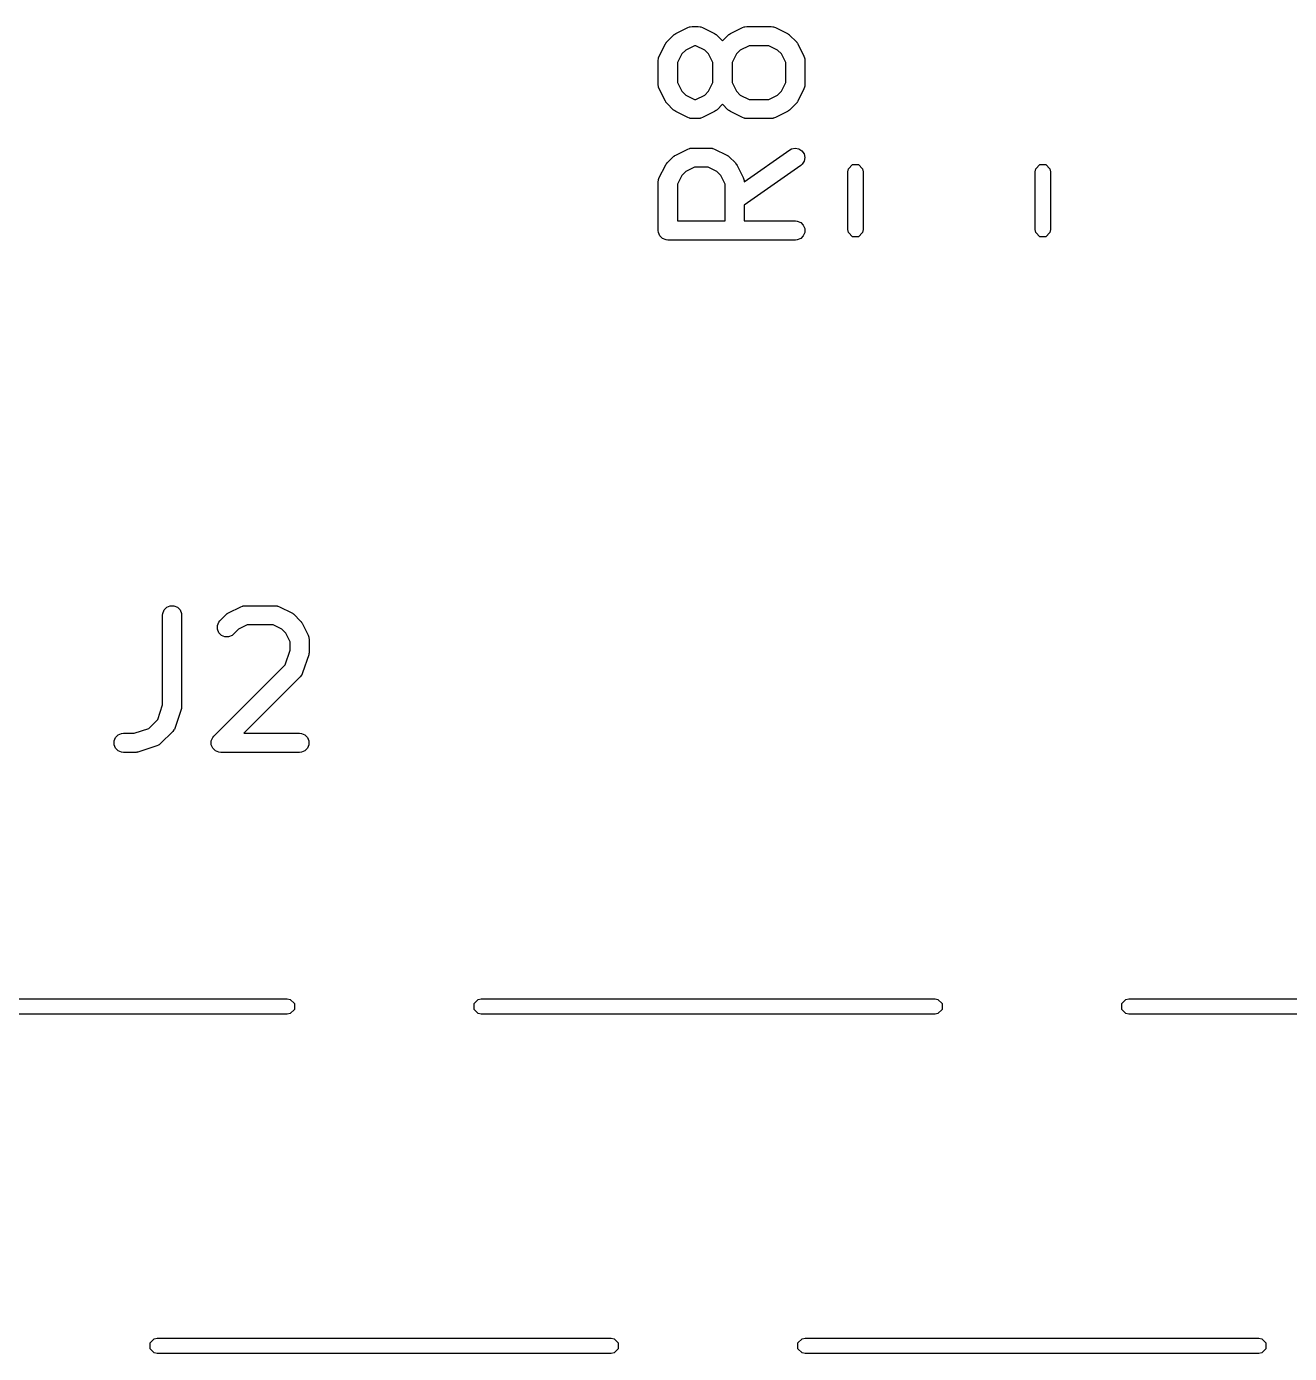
# Model space of a CAD drawing. Header units: millimetres. Extents: x 112.3 to 187.7, y -128.1 to -63.8.
# Drawn here: x 144.52 to 154.43, y -90.94 to -80.54 of the extents above; entities that cross this region are included whole.
import ezdxf

# ---------------------------------------------------------------- set-up
doc = ezdxf.new("R2010")
doc.units = ezdxf.units.MM
doc.layers.add('F.Silkscreen', color=41, linetype='CONTINUOUS', true_color=0xf2eda1)

msp = doc.modelspace()

# ---------------------------------------------------------------- linework, layer by layer
at = {"layer": 'F.Silkscreen', "linetype": 'CONTINUOUS'}
for p, q in [((149.549405, -80.65649), (149.597024, -80.608871)), ((149.597024, -80.608871), (149.602773, -80.604152)), ((149.602773, -80.604152), (149.604073, -80.602654)), ((149.604073, -80.602654), (149.606332, -80.601232)), ((149.606332, -80.601232), (149.608389, -80.599544)), ((149.608389, -80.599544), (149.610216, -80.598786)), ((149.610216, -80.598786), (149.616516, -80.594822)), ((149.616516, -80.594822), (149.711754, -80.547203)), ((149.711754, -80.547203), (149.725485, -80.541948)), ((149.725485, -80.541948), (149.728174, -80.541756)), ((149.728174, -80.541756), (149.730663, -80.540726)), ((149.730663, -80.540726), (149.745295, -80.539285)), ((149.745295, -80.539285), (149.792914, -80.539285)), ((149.792914, -80.539285), (149.807546, -80.540726)), ((149.807546, -80.540726), (149.810035, -80.541757)), ((149.810035, -80.541757), (149.812723, -80.541948)), ((149.812723, -80.541948), (149.826455, -80.547203)), ((149.826455, -80.547203), (149.921693, -80.594822)), ((149.921693, -80.594822), (149.927992, -80.598786)), ((149.927992, -80.598786), (149.92982, -80.599544)), ((149.92982, -80.599544), (149.931876, -80.601232)), ((149.931876, -80.601232), (149.934136, -80.602654)), ((149.934136, -80.602654), (149.935435, -80.604152)), ((149.935435, -80.604152), (149.941185, -80.608871)), ((149.941185, -80.608871), (149.98339, -80.651076)), ((149.98339, -80.651076), (150.025595, -80.608871)), ((150.025595, -80.608871), (150.031344, -80.604152)), ((150.031344, -80.604152), (150.032644, -80.602654)), ((150.032644, -80.602654), (150.034903, -80.601232)), ((150.034903, -80.601232), (150.03696, -80.599544)), ((150.03696, -80.599544), (150.038787, -80.598786)), ((150.038787, -80.598786), (150.045087, -80.594822)), ((150.045087, -80.594822), (150.140325, -80.547203)), ((150.140325, -80.547203), (150.154056, -80.541948)), ((150.154056, -80.541948), (150.156745, -80.541756)), ((150.156745, -80.541756), (150.159234, -80.540726)), ((150.159234, -80.540726), (150.173866, -80.539285)), ((150.173866, -80.539285), (150.364342, -80.539285)), ((150.364342, -80.539285), (150.378974, -80.540726)), ((150.378974, -80.540726), (150.381463, -80.541757)), ((150.381463, -80.541757), (150.384151, -80.541948)), ((150.384151, -80.541948), (150.397883, -80.547203)), ((150.397883, -80.547203), (150.493121, -80.594822)), ((150.493121, -80.594822), (150.499417, -80.598785)), ((150.499417, -80.598785), (150.501247, -80.599543)), ((150.501247, -80.599543), (150.503305, -80.601232)), ((150.503305, -80.601232), (150.505564, -80.602654)), ((150.505564, -80.602654), (150.506863, -80.604152)), ((150.506863, -80.604152), (150.512612, -80.60887)), ((150.512612, -80.60887), (150.560232, -80.656489)), ((149.487737, -80.77122), (149.535356, -80.675982)), ((149.535356, -80.675982), (149.53932, -80.669682)), ((149.53932, -80.669682), (149.540078, -80.667855)), ((149.540078, -80.667855), (149.541766, -80.665798)), ((149.541766, -80.665798), (149.543188, -80.663539)), ((149.543188, -80.663539), (149.544686, -80.662239)), ((149.544686, -80.662239), (149.549405, -80.65649)), ((149.763, -80.689285), (149.694484, -80.723543)), ((149.775209, -80.689285), (149.763, -80.689285)), ((149.843725, -80.723543), (149.775209, -80.689285)), ((150.191571, -80.689285), (150.123055, -80.723543)), ((150.346637, -80.689285), (150.191571, -80.689285)), ((150.415153, -80.723543), (150.346637, -80.689285)), ((150.560232, -80.656489), (150.56495, -80.662238)), ((150.56495, -80.662238), (150.56645, -80.663539)), ((150.56645, -80.663539), (150.567872, -80.665798)), ((150.567872, -80.665798), (150.56956, -80.667855)), ((150.56956, -80.667855), (150.570317, -80.669682)), ((150.570317, -80.669682), (150.574282, -80.675982)), ((150.574282, -80.675982), (150.621901, -80.77122)), ((149.479819, -80.804761), (149.48126, -80.790129)), ((149.479819, -80.995237), (149.479819, -80.804761)), ((149.48126, -80.790129), (149.482291, -80.787639)), ((149.482291, -80.787639), (149.482482, -80.784952)), ((149.482482, -80.784952), (149.487737, -80.77122)), ((149.664077, -80.75395), (149.629819, -80.822466)), ((149.629819, -80.822466), (149.629819, -80.977532)), ((149.694484, -80.723543), (149.664077, -80.75395)), ((149.874132, -80.75395), (149.843725, -80.723543)), ((149.90839, -80.822466), (149.874132, -80.75395)), ((149.90839, -80.977532), (149.90839, -80.822466)), ((150.092648, -80.75395), (150.05839, -80.822466)), ((150.05839, -80.822466), (150.05839, -80.977532)), ((150.123055, -80.723543), (150.092648, -80.75395)), ((150.445561, -80.75395), (150.415153, -80.723543)), ((150.479819, -80.822466), (150.445561, -80.75395)), ((150.479819, -80.977532), (150.479819, -80.822466)), ((150.621901, -80.77122), (150.627156, -80.784951)), ((150.627156, -80.784951), (150.627347, -80.78764)), ((150.627347, -80.78764), (150.628378, -80.790129)), ((150.628378, -80.790129), (150.629819, -80.804761)), ((150.629819, -80.804761), (150.629819, -80.995237)), ((149.48126, -81.009869), (149.479819, -80.995237)), ((149.482291, -81.012358), (149.48126, -81.009869)), ((149.482482, -81.015046), (149.482291, -81.012358)), ((149.487737, -81.028778), (149.482482, -81.015046)), ((149.535356, -81.124016), (149.487737, -81.028778)), ((149.629819, -80.977532), (149.664077, -81.046048)), ((149.874132, -81.046048), (149.90839, -80.977532)), ((150.05839, -80.977532), (150.092648, -81.046048)), ((150.445561, -81.046047), (150.479819, -80.977532)), ((150.621901, -81.028778), (150.574282, -81.124016)), ((150.627156, -81.015047), (150.621901, -81.028778)), ((150.627347, -81.012357), (150.627156, -81.015047)), ((150.628378, -81.009869), (150.627347, -81.012357)), ((150.629819, -80.995237), (150.628378, -81.009869)), ((149.53932, -81.130315), (149.535356, -81.124016)), ((149.540078, -81.132143), (149.53932, -81.130315)), ((149.541766, -81.134199), (149.540078, -81.132143)), ((149.543188, -81.136459), (149.541766, -81.134199)), ((149.544686, -81.137758), (149.543188, -81.136459)), ((149.549405, -81.143508), (149.544686, -81.137758)), ((149.664077, -81.046048), (149.694484, -81.076455)), ((149.694484, -81.076455), (149.763, -81.110713)), ((149.763, -81.110713), (149.775209, -81.110713)), ((149.775209, -81.110713), (149.843725, -81.076455)), ((149.843725, -81.076455), (149.874132, -81.046048)), ((150.092648, -81.046048), (150.123055, -81.076455)), ((150.123055, -81.076455), (150.191571, -81.110713)), ((150.191571, -81.110713), (150.346637, -81.110713)), ((150.346637, -81.110713), (150.415153, -81.076454)), ((150.415153, -81.076454), (150.445561, -81.046047)), ((150.56495, -81.137759), (150.560232, -81.143509)), ((150.56645, -81.136459), (150.56495, -81.137759)), ((150.567872, -81.134199), (150.56645, -81.136459)), ((150.56956, -81.132143), (150.567872, -81.134199)), ((150.570317, -81.130315), (150.56956, -81.132143)), ((150.574282, -81.124016), (150.570317, -81.130315)), ((149.597024, -81.191127), (149.549405, -81.143508)), ((149.602773, -81.195845), (149.597024, -81.191127)), ((149.604073, -81.197344), (149.602773, -81.195845)), ((149.606332, -81.198765), (149.604073, -81.197344)), ((149.608389, -81.200454), (149.606332, -81.198765)), ((149.610216, -81.201211), (149.608389, -81.200454)), ((149.616516, -81.205176), (149.610216, -81.201211)), ((149.711754, -81.252795), (149.616516, -81.205176)), ((149.921693, -81.205176), (149.826455, -81.252795)), ((149.927992, -81.201211), (149.921693, -81.205176)), ((149.92982, -81.200454), (149.927992, -81.201211)), ((149.931876, -81.198765), (149.92982, -81.200454)), ((149.934136, -81.197344), (149.931876, -81.198765)), ((149.935435, -81.195845), (149.934136, -81.197344)), ((149.941185, -81.191127), (149.935435, -81.195845)), ((149.98339, -81.148922), (149.941185, -81.191127)), ((150.025595, -81.191127), (149.98339, -81.148922)), ((150.031344, -81.195845), (150.025595, -81.191127)), ((150.032644, -81.197344), (150.031344, -81.195845)), ((150.034903, -81.198765), (150.032644, -81.197344)), ((150.03696, -81.200454), (150.034903, -81.198765)), ((150.038787, -81.201211), (150.03696, -81.200454)), ((150.045087, -81.205176), (150.038787, -81.201211)), ((150.140325, -81.252795), (150.045087, -81.205176)), ((150.493121, -81.205176), (150.397883, -81.252795)), ((150.499417, -81.201212), (150.493121, -81.205176)), ((150.501247, -81.200455), (150.499417, -81.201212)), ((150.503305, -81.198765), (150.501247, -81.200455)), ((150.505564, -81.197344), (150.503305, -81.198765)), ((150.506863, -81.195845), (150.505564, -81.197344)), ((150.512612, -81.191128), (150.506863, -81.195845)), ((150.560232, -81.143509), (150.512612, -81.191128)), ((149.725485, -81.25805), (149.711754, -81.252795)), ((149.728174, -81.258241), (149.725485, -81.25805)), ((149.730663, -81.259272), (149.728174, -81.258241)), ((149.745295, -81.260713), (149.730663, -81.259272)), ((149.792914, -81.260713), (149.745295, -81.260713)), ((149.807546, -81.259272), (149.792914, -81.260713)), ((149.810035, -81.25824), (149.807546, -81.259272)), ((149.812723, -81.25805), (149.810035, -81.25824)), ((149.826455, -81.252795), (149.812723, -81.25805)), ((150.154056, -81.25805), (150.140325, -81.252795)), ((150.156745, -81.258241), (150.154056, -81.25805)), ((150.159234, -81.259272), (150.156745, -81.258241)), ((150.173866, -81.260713), (150.159234, -81.259272)), ((150.364342, -81.260713), (150.173866, -81.260713)), ((150.378974, -81.259272), (150.364342, -81.260713)), ((150.381463, -81.25824), (150.378974, -81.259272)), ((150.384151, -81.25805), (150.381463, -81.25824)), ((150.397883, -81.252795), (150.384151, -81.25805)), ((149.602773, -81.556533), (149.604073, -81.555035)), ((149.604073, -81.555035), (149.606332, -81.553613)), ((149.606332, -81.553613), (149.608389, -81.551925)), ((149.608389, -81.551925), (149.610216, -81.551167)), ((149.610216, -81.551167), (149.616516, -81.547203)), ((149.616516, -81.547203), (149.711754, -81.499584)), ((149.711754, -81.499584), (149.725485, -81.494329)), ((149.725485, -81.494329), (149.728174, -81.494137)), ((149.728174, -81.494137), (149.730663, -81.493107)), ((149.730663, -81.493107), (149.745295, -81.491666)), ((149.745295, -81.491666), (149.888152, -81.491666)), ((149.888152, -81.491666), (149.902784, -81.493107)), ((149.902784, -81.493107), (149.905273, -81.494138)), ((149.905273, -81.494138), (149.907961, -81.494329)), ((149.907961, -81.494329), (149.921693, -81.499584)), ((149.921693, -81.499584), (150.016931, -81.547203)), ((150.016931, -81.547203), (150.02323, -81.551167)), ((150.02323, -81.551167), (150.025058, -81.551925)), ((150.025058, -81.551925), (150.027114, -81.553613)), ((150.027114, -81.553613), (150.029374, -81.555035)), ((150.029374, -81.555035), (150.030673, -81.556533)), ((150.153518, -81.756026), (150.51181, -81.505223)), ((150.51181, -81.505223), (150.524623, -81.498013)), ((150.524623, -81.498013), (150.553194, -81.491684)), ((150.553194, -81.491684), (150.582012, -81.496769)), ((150.582012, -81.496769), (150.60669, -81.512496)), ((150.60669, -81.512496), (150.623472, -81.53647)), ((150.623472, -81.53647), (150.629802, -81.565041)), ((149.487737, -81.723601), (149.535356, -81.628363)), ((149.535356, -81.628363), (149.53932, -81.622063)), ((149.53932, -81.622063), (149.540078, -81.620236)), ((149.540078, -81.620236), (149.541766, -81.618179)), ((149.541766, -81.618179), (149.543188, -81.61592)), ((149.543188, -81.61592), (149.544686, -81.61462)), ((149.544686, -81.61462), (149.549405, -81.608871)), ((149.549405, -81.608871), (149.597024, -81.561252)), ((149.597024, -81.561252), (149.602773, -81.556533)), ((149.763, -81.641666), (149.694484, -81.675924)), ((149.870447, -81.641666), (149.763, -81.641666)), ((149.938963, -81.675924), (149.870447, -81.641666)), ((150.030673, -81.556533), (150.036423, -81.561252)), ((150.036423, -81.561252), (150.084042, -81.608871)), ((150.084042, -81.608871), (150.08876, -81.61462)), ((150.08876, -81.61462), (150.090259, -81.61592)), ((150.090259, -81.61592), (150.09168, -81.618179)), ((150.09168, -81.618179), (150.093369, -81.620236)), ((150.093369, -81.620236), (150.094126, -81.622063)), ((150.094126, -81.622063), (150.098091, -81.628363)), ((150.098091, -81.628363), (150.14571, -81.723601)), ((150.597829, -81.628108), (150.153628, -81.939048)), ((150.608989, -81.618537), (150.597829, -81.628108)), ((150.624716, -81.593858), (150.608989, -81.618537)), ((150.629802, -81.565041), (150.624716, -81.593858)), ((150.965693, -81.677046), (150.97026, -81.654085)), ((150.97026, -81.654085), (151.002732, -81.621613)), ((151.002732, -81.621613), (151.048654, -81.621613)), ((151.048654, -81.621613), (151.081126, -81.654085)), ((151.081126, -81.654085), (151.085693, -81.677046)), ((152.435693, -81.677046), (152.44026, -81.654085)), ((152.44026, -81.654085), (152.472732, -81.621613)), ((152.472732, -81.621613), (152.518654, -81.621613)), ((152.518654, -81.621613), (152.551126, -81.654085)), ((152.551126, -81.654085), (152.555693, -81.677046)), ((149.479819, -81.757142), (149.48126, -81.74251)), ((149.479819, -82.138094), (149.479819, -81.757142)), ((149.48126, -81.74251), (149.482291, -81.74002)), ((149.482291, -81.74002), (149.482482, -81.737333)), ((149.482482, -81.737333), (149.487737, -81.723601)), ((149.664077, -81.706331), (149.629819, -81.774847)), ((149.694484, -81.675924), (149.664077, -81.706331)), ((149.96937, -81.706331), (149.938963, -81.675924)), ((150.003628, -81.774847), (149.96937, -81.706331)), ((150.14571, -81.723601), (150.150965, -81.737332)), ((150.150965, -81.737332), (150.151156, -81.740021)), ((150.151156, -81.740021), (150.152187, -81.74251)), ((150.152187, -81.74251), (150.153518, -81.756026)), ((150.965693, -82.131174), (150.965693, -81.677046)), ((151.085693, -81.677046), (151.085693, -82.131174)), ((152.435693, -82.131174), (152.435693, -81.677046)), ((152.555693, -81.677046), (152.555693, -82.131174)), ((149.629819, -81.774847), (149.629819, -82.063094)), ((150.003628, -82.063094), (150.003628, -81.774847)), ((150.153628, -81.939048), (150.153628, -82.063094)), ((149.629819, -82.063094), (150.003628, -82.063094)), ((150.153628, -82.063094), (150.554819, -82.063094)), ((150.554819, -82.063094), (150.569451, -82.064535)), ((150.569451, -82.064535), (150.596487, -82.075734)), ((149.48126, -82.152726), (149.479819, -82.138094)), ((149.492459, -82.179762), (149.48126, -82.152726)), ((150.596487, -82.075734), (150.617179, -82.096426)), ((150.617179, -82.096426), (150.628378, -82.123462)), ((150.628378, -82.152726), (150.617179, -82.179762)), ((150.628378, -82.123462), (150.628378, -82.152726)), ((150.97026, -82.154135), (150.965693, -82.131174)), ((151.002732, -82.186607), (150.97026, -82.154135)), ((151.081126, -82.154135), (151.048654, -82.186607)), ((151.085693, -82.131174), (151.081126, -82.154135)), ((152.44026, -82.154135), (152.435693, -82.131174)), ((152.472732, -82.186607), (152.44026, -82.154135)), ((152.551126, -82.154135), (152.518654, -82.186607)), ((152.555693, -82.131174), (152.551126, -82.154135)), ((149.513151, -82.200454), (149.492459, -82.179762)), ((149.540187, -82.211653), (149.513151, -82.200454)), ((149.554819, -82.213094), (149.540187, -82.211653)), ((150.554819, -82.213094), (149.554819, -82.213094)), ((150.569451, -82.211653), (150.554819, -82.213094)), ((150.596487, -82.200454), (150.569451, -82.211653)), ((150.617179, -82.179762), (150.596487, -82.200454)), ((151.048654, -82.186607), (151.002732, -82.186607)), ((152.518654, -82.186607), (152.472732, -82.186607)), ((145.624998, -85.092459), (145.652034, -85.08126)), ((145.652034, -85.08126), (145.681298, -85.08126)), ((145.681298, -85.08126), (145.708334, -85.092459)), ((146.109316, -85.135356), (146.204554, -85.087737)), ((146.204554, -85.087737), (146.218285, -85.082482)), ((146.218285, -85.082482), (146.220974, -85.08229)), ((146.220974, -85.08229), (146.223463, -85.08126)), ((146.223463, -85.08126), (146.238095, -85.079819)), ((146.238095, -85.079819), (146.47619, -85.079819)), ((146.47619, -85.079819), (146.490822, -85.08126)), ((146.490822, -85.08126), (146.493311, -85.082291)), ((146.493311, -85.082291), (146.495999, -85.082482)), ((146.495999, -85.082482), (146.509731, -85.087737)), ((146.509731, -85.087737), (146.604969, -85.135356)), ((145.591666, -85.154819), (145.593107, -85.140187)), ((145.591666, -85.856934), (145.591666, -85.154819)), ((145.593107, -85.140187), (145.604306, -85.113151)), ((145.604306, -85.113151), (145.624998, -85.092459)), ((145.708334, -85.092459), (145.729026, -85.113151)), ((145.729026, -85.113151), (145.740225, -85.140187)), ((145.740225, -85.140187), (145.741666, -85.154819)), ((145.741666, -85.154819), (145.741666, -85.869104)), ((146.042205, -85.197024), (146.089824, -85.149405)), ((146.089824, -85.149405), (146.095573, -85.144686)), ((146.095573, -85.144686), (146.096873, -85.143188)), ((146.096873, -85.143188), (146.099132, -85.141766)), ((146.099132, -85.141766), (146.101189, -85.140078)), ((146.101189, -85.140078), (146.103016, -85.13932)), ((146.103016, -85.13932), (146.109316, -85.135356)), ((146.604969, -85.135356), (146.611268, -85.13932)), ((146.611268, -85.13932), (146.613096, -85.140078)), ((146.613096, -85.140078), (146.615152, -85.141766)), ((146.615152, -85.141766), (146.617412, -85.143188)), ((146.617412, -85.143188), (146.618711, -85.144686)), ((146.618711, -85.144686), (146.624461, -85.149405)), ((146.624461, -85.149405), (146.67208, -85.197024)), ((146.021679, -85.235426), (146.032878, -85.208389)), ((146.021679, -85.264688), (146.021679, -85.235426)), ((146.032878, -85.291725), (146.021679, -85.264688)), ((146.032878, -85.208389), (146.042205, -85.197024)), ((146.05357, -85.312417), (146.032878, -85.291725)), ((146.187284, -85.264077), (146.148271, -85.30309)), ((146.2558, -85.229819), (146.187284, -85.264077)), ((146.458485, -85.229819), (146.2558, -85.229819)), ((146.527001, -85.264077), (146.458485, -85.229819)), ((146.557408, -85.294484), (146.527001, -85.264077)), ((146.591666, -85.363), (146.557408, -85.294484)), ((146.67208, -85.197024), (146.676798, -85.202773)), ((146.676798, -85.202773), (146.678297, -85.204073)), ((146.678297, -85.204073), (146.679718, -85.206332)), ((146.679718, -85.206332), (146.681407, -85.208389)), ((146.681407, -85.208389), (146.682164, -85.210216)), ((146.682164, -85.210216), (146.686129, -85.216516)), ((146.686129, -85.216516), (146.733748, -85.311754)), ((146.080607, -85.323616), (146.05357, -85.312417)), ((146.109869, -85.323616), (146.080607, -85.323616)), ((146.136906, -85.312417), (146.109869, -85.323616)), ((146.148271, -85.30309), (146.136906, -85.312417)), ((146.591666, -85.428363), (146.591666, -85.363)), ((146.733748, -85.311754), (146.739003, -85.325485)), ((146.739003, -85.325485), (146.739194, -85.328174)), ((146.739194, -85.328174), (146.740225, -85.330663)), ((146.740225, -85.330663), (146.741666, -85.345295)), ((146.741666, -85.345295), (146.741666, -85.440533)), ((146.553494, -85.542876), (146.591666, -85.428363)), ((146.737817, -85.464251), (146.690198, -85.607107)), ((146.739466, -85.456995), (146.737817, -85.464251)), ((146.740225, -85.455165), (146.739466, -85.456995)), ((146.740486, -85.452511), (146.740225, -85.455165)), ((146.741077, -85.449914), (146.740486, -85.452511)), ((146.741666, -85.440533), (146.740936, -85.447939)), ((146.740936, -85.447939), (146.741077, -85.449914)), ((145.994586, -86.101786), (146.553494, -85.542876)), ((146.690198, -85.607107), (146.684204, -85.620533)), ((146.67208, -85.636423), (146.228685, -86.079819)), ((146.681408, -85.625058), (146.67208, -85.636423)), ((146.682439, -85.622567), (146.681408, -85.625058)), ((146.684204, -85.620533), (146.682439, -85.622567)), ((145.553494, -85.971447), (145.591666, -85.856934)), ((145.737817, -85.892822), (145.690198, -86.035678)), ((145.739466, -85.885566), (145.737817, -85.892822)), ((145.740225, -85.883736), (145.739466, -85.885566)), ((145.740486, -85.881082), (145.740225, -85.883736)), ((145.741077, -85.878485), (145.740486, -85.881082)), ((145.741666, -85.869104), (145.740936, -85.87651)), ((145.740936, -85.87651), (145.741077, -85.878485)), ((145.483295, -86.041647), (145.553494, -85.971447)), ((145.212155, -86.140187), (145.223354, -86.113151)), ((145.223354, -86.113151), (145.244046, -86.092459)), ((145.244046, -86.092459), (145.271082, -86.08126)), ((145.271082, -86.08126), (145.285714, -86.079819)), ((145.285714, -86.079819), (145.368782, -86.079819)), ((145.368782, -86.079819), (145.483295, -86.041647)), ((145.672081, -86.064993), (145.576842, -86.160233)), ((145.681408, -86.053628), (145.672081, -86.064993)), ((145.682438, -86.051139), (145.681408, -86.053628)), ((145.684204, -86.049104), (145.682438, -86.051139)), ((145.690198, -86.035678), (145.684204, -86.049104)), ((145.97406, -86.140187), (145.985259, -86.113151)), ((145.985259, -86.113151), (145.994586, -86.101786)), ((146.228685, -86.079819), (146.666666, -86.079819)), ((146.666666, -86.079819), (146.681298, -86.08126)), ((146.681298, -86.08126), (146.708334, -86.092459)), ((146.708334, -86.092459), (146.729026, -86.113151)), ((146.729026, -86.113151), (146.740225, -86.140187)), ((145.212155, -86.169451), (145.212155, -86.140187)), ((145.223354, -86.196487), (145.212155, -86.169451)), ((145.244046, -86.217179), (145.223354, -86.196487)), ((145.271082, -86.228378), (145.244046, -86.217179)), ((145.285714, -86.229819), (145.271082, -86.228378)), ((145.380952, -86.229819), (145.285714, -86.229819)), ((145.388357, -86.229089), (145.380952, -86.229819)), ((145.390332, -86.22923), (145.388357, -86.229089)), ((145.392929, -86.228639), (145.390332, -86.22923)), ((145.395584, -86.228378), (145.392929, -86.228639)), ((145.397415, -86.227619), (145.395584, -86.228378)), ((145.404669, -86.22597), (145.397415, -86.227619)), ((145.547526, -86.178351), (145.404669, -86.22597)), ((145.560951, -86.172357), (145.547526, -86.178351)), ((145.562986, -86.170591), (145.560951, -86.172357)), ((145.565477, -86.16956), (145.562986, -86.170591)), ((145.576842, -86.160233), (145.565477, -86.16956)), ((145.97406, -86.169451), (145.97406, -86.140187)), ((145.985259, -86.196487), (145.97406, -86.169451)), ((146.005951, -86.217179), (145.985259, -86.196487)), ((146.032987, -86.228378), (146.005951, -86.217179)), ((146.047619, -86.229819), (146.032987, -86.228378)), ((146.666666, -86.229819), (146.047619, -86.229819)), ((146.681298, -86.228378), (146.666666, -86.229819)), ((146.708334, -86.217179), (146.681298, -86.228378)), ((146.729026, -86.196487), (146.708334, -86.217179)), ((146.740225, -86.169451), (146.729026, -86.196487)), ((146.740225, -86.140187), (146.740225, -86.169451)), ((143.010289, -88.161782), (146.570289, -88.161782)), ((146.570289, -88.161782), (146.59325, -88.166349)), ((146.59325, -88.166349), (146.625722, -88.198821)), ((146.625722, -88.198821), (146.625722, -88.244743)), ((148.034856, -88.198821), (148.067328, -88.166349)), ((148.034856, -88.244743), (148.034856, -88.198821)), ((148.067328, -88.166349), (148.090289, -88.161782)), ((148.090289, -88.161782), (151.650289, -88.161782)), ((151.650289, -88.161782), (151.67325, -88.166349)), ((151.67325, -88.166349), (151.705722, -88.198821)), ((151.705722, -88.198821), (151.705722, -88.244743)), ((153.114856, -88.198821), (153.147328, -88.166349)), ((153.114856, -88.244743), (153.114856, -88.198821)), ((153.147328, -88.166349), (153.170289, -88.161782)), ((153.170289, -88.161782), (156.730289, -88.161782)), ((146.570289, -88.281782), (143.010289, -88.281782)), ((146.59325, -88.277215), (146.570289, -88.281782)), ((146.625722, -88.244743), (146.59325, -88.277215)), ((148.067328, -88.277215), (148.034856, -88.244743)), ((148.090289, -88.281782), (148.067328, -88.277215)), ((151.650289, -88.281782), (148.090289, -88.281782)), ((151.67325, -88.277215), (151.650289, -88.281782)), ((151.705722, -88.244743), (151.67325, -88.277215)), ((153.147328, -88.277215), (153.114856, -88.244743)), ((153.170289, -88.281782), (153.147328, -88.277215)), ((156.730289, -88.281782), (153.170289, -88.281782)), ((145.494856, -90.858821), (145.527328, -90.826349)), ((145.494856, -90.904743), (145.494856, -90.858821)), ((145.527328, -90.937215), (145.494856, -90.904743)), ((145.527328, -90.826349), (145.550289, -90.821782)), ((145.550289, -90.821782), (149.110289, -90.821782)), ((149.110289, -90.821782), (149.13325, -90.826349)), ((149.13325, -90.826349), (149.165722, -90.858821)), ((149.165722, -90.904743), (149.13325, -90.937215)), ((149.165722, -90.858821), (149.165722, -90.904743)), ((150.574856, -90.858821), (150.607328, -90.826349)), ((150.574856, -90.904743), (150.574856, -90.858821)), ((150.607328, -90.937215), (150.574856, -90.904743)), ((150.607328, -90.826349), (150.630289, -90.821782)), ((150.630289, -90.821782), (154.190289, -90.821782)), ((154.190289, -90.821782), (154.21325, -90.826349)), ((154.21325, -90.826349), (154.245722, -90.858821)), ((154.245722, -90.904743), (154.21325, -90.937215)), ((154.245722, -90.858821), (154.245722, -90.904743)), ((145.550289, -90.941782), (145.527328, -90.937215)), ((149.110289, -90.941782), (145.550289, -90.941782)), ((149.13325, -90.937215), (149.110289, -90.941782)), ((150.630289, -90.941782), (150.607328, -90.937215)), ((154.190289, -90.941782), (150.630289, -90.941782)), ((154.21325, -90.937215), (154.190289, -90.941782))]:
    msp.add_line(p, q, dxfattribs=at)

doc.saveas('drawing.dxf')
